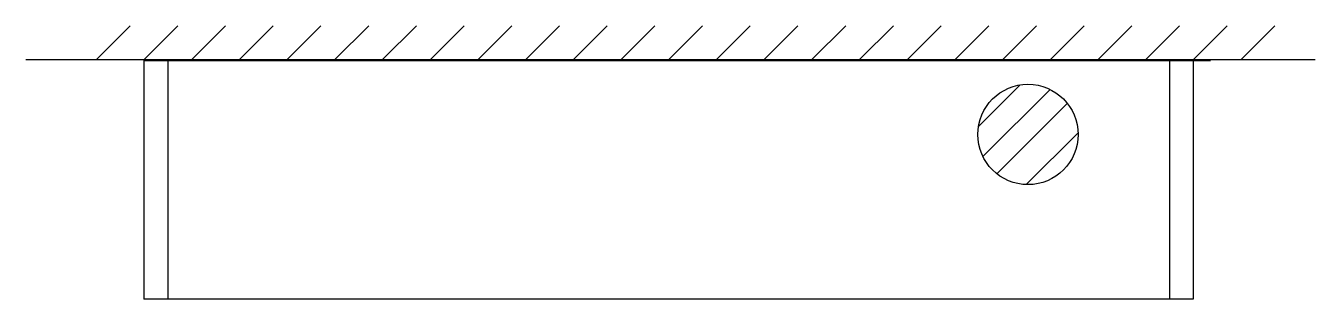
# Model space of a CAD drawing. Header units: metres. Extents: x 43846 to 46409, y -142988 to -142445.
import ezdxf

# ---------------------------------------------------------------- set-up
doc = ezdxf.new("R2010")
doc.units = ezdxf.units.M
doc.layers.add('DET1', color=1, linetype='Continuous')
doc.layers.add('R', color=3, linetype='Continuous')

msp = doc.modelspace()

# ---------------------------------------------------------------- linework, layer by layer
at = {"layer": 'DET1'}
for p, q in [((43986.29, -142511.93), (44053.33, -142444.88)), ((44081.1, -142511.93), (44148.15, -142444.88)), ((44175.92, -142511.93), (44242.97, -142444.88)), ((44270.74, -142511.93), (44337.79, -142444.88)), ((44365.56, -142511.93), (44432.61, -142444.88)), ((44460.38, -142511.93), (44527.43, -142444.88)), ((44555.2, -142511.93), (44622.24, -142444.88)), ((44650.02, -142511.93), (44717.06, -142444.88)), ((44744.83, -142511.93), (44811.88, -142444.88)), ((44839.65, -142511.93), (44906.7, -142444.88)), ((44934.47, -142511.93), (45001.52, -142444.88)), ((45029.29, -142511.93), (45096.34, -142444.88)), ((45124.11, -142511.93), (45191.16, -142444.88)), ((45218.93, -142511.93), (45285.97, -142444.88)), ((45313.75, -142511.93), (45380.79, -142444.88)), ((45408.56, -142511.93), (45475.61, -142444.88)), ((45503.38, -142511.93), (45570.43, -142444.88)), ((45598.2, -142511.93), (45665.25, -142444.88)), ((45693.02, -142511.93), (45760.07, -142444.88)), ((45787.84, -142511.93), (45854.89, -142444.88)), ((45882.66, -142511.93), (45949.7, -142444.88)), ((45977.48, -142511.93), (46044.52, -142444.88)), ((46072.3, -142511.93), (46139.34, -142444.88)), ((46167.11, -142511.93), (46234.16, -142444.88)), ((46261.93, -142511.93), (46328.98, -142444.88)), ((44080.5, -142513.47), (46200.61, -142513.47)), ((44080.5, -142513.47), (44080.5, -142987.91)), ((44127.9, -142513.47), (44127.9, -142987.91)), ((46119.1, -142513.47), (46119.1, -142987.91)), ((46166.51, -142513.47), (46166.51, -142987.91)), ((45739.48, -142645.13), (45822.3, -142562.3)), ((45748.5, -142704.75), (45881.92, -142571.33)), ((45776.25, -142739.01), (45916.18, -142599.07)), ((45834.66, -142760.32), (45937.49, -142657.48)), ((46166.51, -142987.91), (44080.5, -142987.91))]:
    msp.add_line(p, q, dxfattribs=at)
msp.add_circle((45837.9, -142660.72), 99.65, dxfattribs=at)
at = {"layer": 'R'}
msp.add_line((43845.78, -142511.93), (46408.98, -142511.93), dxfattribs=at)

doc.saveas('drawing.dxf')
